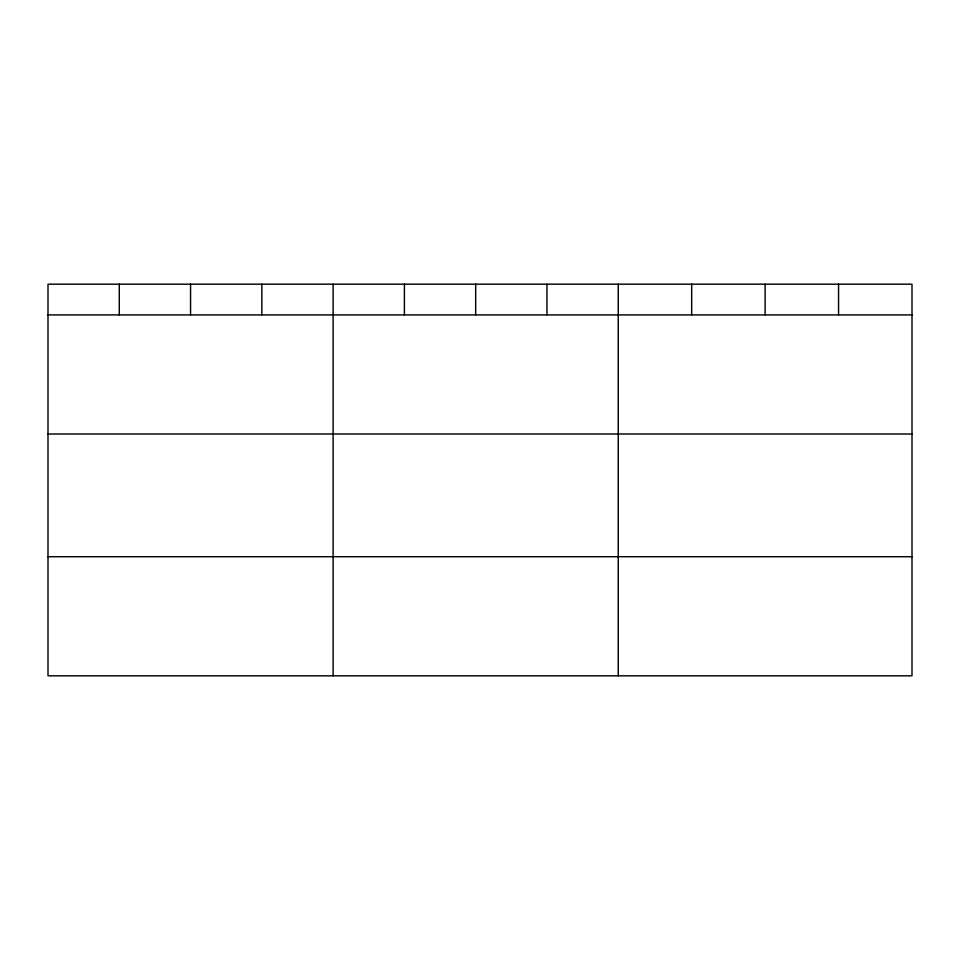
<?xml version="1.0" encoding="UTF-8"?>
<svg xmlns="http://www.w3.org/2000/svg" width="960" height="960" viewBox="0 0 960 960"><rect width="100%" height="100%" fill="white"/><g stroke="black" fill="none" stroke-linecap="round" stroke-linejoin="round"><path stroke-width="1.44" d="M912 434.004L912 284.184L48 284.184L48 675.816L912 675.816L912 434.004L48 434.004M48 314.904L912 314.904M48 556.716L912 556.716M838.56 284.184L838.56 314.904M765.12 284.184L765.12 314.904M691.68 284.184L691.68 314.904M618.24 284.184L618.24 675.816M546.96 284.184L546.96 314.904M475.68 284.184L475.68 314.904M404.4 284.184L404.4 314.904M333.12 284.184L333.12 675.816M261.84 284.184L261.84 314.904M190.56 284.184L190.56 314.904M119.28 284.184L119.28 314.904"/></g></svg>
